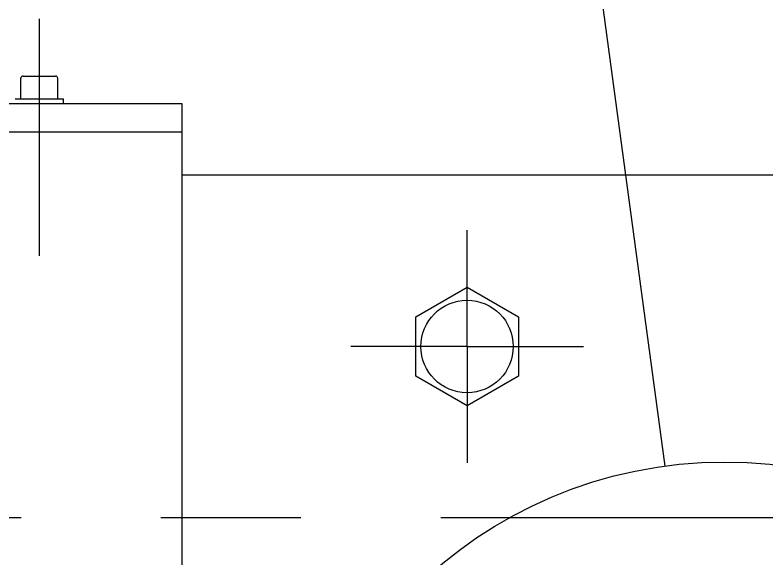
# Model space of a CAD drawing. Header units: millimetres. Extents: x 0 to 1189, y 0 to 841.
# Drawn here: x 198.47 to 224.84, y 734.46 to 753.52 of the extents above; entities that cross this region are included whole.
import ezdxf

# ---------------------------------------------------------------- set-up
doc = ezdxf.new("R2010")
doc.units = ezdxf.units.MM
doc.header["$LTSCALE"] = 65.395
doc.linetypes.add('CENTER', pattern=[0.6, 0.375, -0.075, 0.075, -0.075])
doc.layers.get('0').update_dxf_attribs({"linetype": 'CONTINUOUS'})
doc.layers.add('ALL_AXIS', color=7, linetype='CONTINUOUS')
doc.styles.get("Standard").update_dxf_attribs({"font": 'txt', "width": 0.7})
doc.dimstyles.get("Standard").update_dxf_attribs({"dimtxt": 3.5, "dimasz": 3, "dimexe": 0.18, "dimexo": 0.0625, "dimgap": 0.09, "dimtad": 1, "dimdec": 5, "dimdsep": 46, "dimtxsty": 'STANDARD', "dimblk": '_FILLED', "dimblk1": '_FILLED', "dimblk2": '_FILLED', "dimcen": 0.09, "dimadec": 0, "dimazin": 0, "dimtol": 1, "dimtp": 1e-05, "dimtm": 1e-05, "dimtfac": 1, "dimtdec": 5, "dimtofl": 0, "dimtmove": 0, "dimatfit": 3, "dimldrblk": '_FILLED', "dimfxl": 1, "dimtolj": 1, "dimarcsym": 0})

# ---------------------------------------------------------------- blocks, each defined once
blk = doc.blocks.new('_FILLED')
at = {"color": 0, "linetype": 'BYBLOCK'}
blk.add_solid([(0, 0), (-1, 0.1667), (-1, -0.1667)], dxfattribs=at)

msp = doc.modelspace()

# ---------------------------------------------------------------- linework, layer by layer
at = {"color": 7, "linetype": 'CONTINUOUS'}
for p, q in [((184.3181797, 750.4207175), (204.3181797, 750.4207175)), ((204.3181797, 750.4207175), (204.3181797, 719.7207175)), ((184.3181797, 749.4207175), (204.3181797, 749.4207175)), ((315.3181797, 747.9007175), (204.3181797, 747.9007175))]:
    msp.add_line(p, q, dxfattribs=at)
at = {"color": 2, "linetype": 'CONTINUOUS'}
msp.add_circle((223.344627, 722.327182), 15.5253933, dxfattribs=at)
at = {"layer": 'ALL_AXIS', "color": 7, "linetype": 'CENTER'}
for p, q in [((199.3181797, 753.3807175), (199.3181797, 745.0807175)), ((214.3181797, 745.6507175), (214.3181797, 745.9791784)), ((214.3181797, 745.4007175), (214.3181797, 745.6507175)), ((210.5681797, 741.9007175), (210.2397187, 741.9007175)), ((210.8181797, 741.9007175), (210.5681797, 741.9007175)), ((217.8181797, 741.9007175), (218.0681797, 741.9007175)), ((218.0681797, 741.9007175), (218.3966406, 741.9007175)), ((214.3181797, 738.4007175), (214.3181797, 738.1507175)), ((214.3181797, 738.1507175), (214.3181797, 737.8222565)), ((237.9181797, 735.9007175), (183.7181797, 735.9007175))]:
    msp.add_line(p, q, dxfattribs=at)
at = {"layer": 'ALL_AXIS', "color": 7, "linetype": 'CONTINUOUS'}
for p, q in [((198.6681797, 750.5807175), (198.6681797, 751.3007175)), ((198.7481952, 751.3807175), (199.8881641, 751.3807175)), ((199.9681797, 750.5807175), (199.9681797, 751.3007175)), ((198.468181, 750.5807175), (200.1681784, 750.5807175)), ((200.1681797, 750.4207175), (200.1681797, 750.5807175)), ((212.5181797, 742.9399479), (214.3181797, 743.9791784)), ((214.3181797, 743.9791784), (216.1181797, 742.9399479)), ((212.5181797, 740.861487), (212.5181797, 742.9399479)), ((216.1181797, 742.9399479), (216.1181797, 740.861487)), ((214.3181797, 739.8222565), (212.5181797, 740.861487)), ((216.1181797, 740.861487), (214.3181797, 739.8222565))]:
    msp.add_line(p, q, dxfattribs=at)
at = {"layer": 'ALL_AXIS', "color": 2, "linetype": 'CENTER'}
for q in [(214.3181797, 745.4007175), (210.8181797, 741.9007175), (214.3181797, 738.4007175), (217.8181797, 741.9007175)]:
    msp.add_line((214.3181797, 741.9007175), q, dxfattribs=at)
at = {"layer": 'ALL_AXIS', "color": 7, "linetype": 'CONTINUOUS'}
msp.add_circle((214.3181797, 741.9007175), 1.62, dxfattribs=at)
for centre, start, end in [((198.7481797, 751.3007175), 90, 180), ((199.8881797, 751.3007175), 0, 90)]:
    msp.add_arc(centre, 0.08, start, end, dxfattribs=at)

# ---------------------------------------------------------------- leaders
at = {"color": 2, "linetype": 'CONTINUOUS'}
msp.add_leader([(221.2638478, 737.712506), (215.8286166, 777.9007175), (211.8286166, 777.9007175)], dimstyle='STANDARD', override={"dimtad": 1, "dimldrblk": 'NONE'}, dxfattribs=at)

doc.saveas('drawing.dxf')
